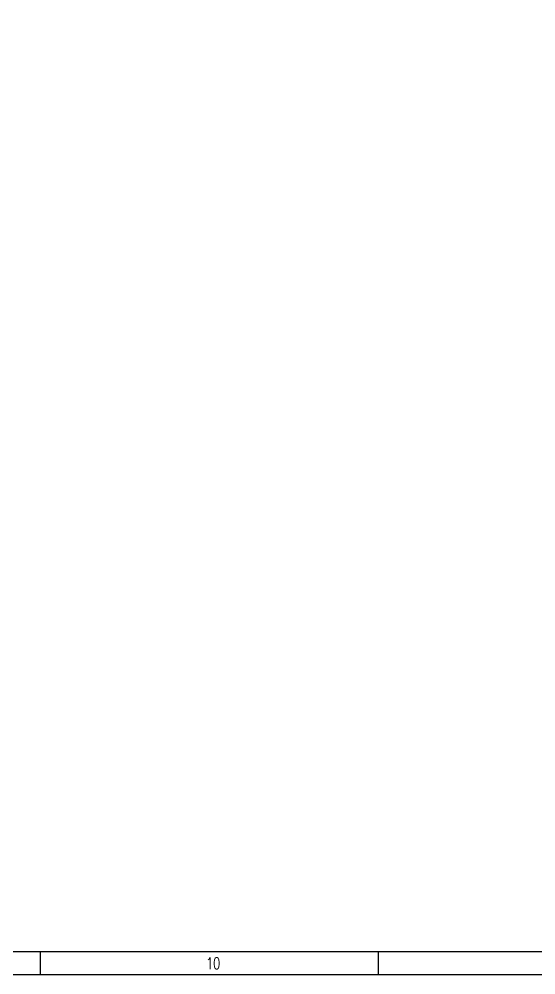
# Model space of a CAD drawing. Header units: millimetres. Extents: x 0 to 1784, y 0 to 841.
# Drawn here: x 1327.7 to 1550.5, y 0 to 412.1 of the extents above; entities that cross this region are included whole.
import ezdxf

# ---------------------------------------------------------------- set-up
doc = ezdxf.new("R2010")
doc.units = ezdxf.units.MM
doc.header["$MEASUREMENT"] = 0
doc.layers.add('内层矩形', color=1, linetype='Continuous')
doc.layers.add('外层矩形', color=1, linetype='Continuous')
doc.styles.add('HZ', font='txt_____.ttf', dxfattribs={"width": 0.7, "bigfont": 'HZTXT'})

msp = doc.modelspace()

# ---------------------------------------------------------------- linework, layer by layer
msp.add_lwpolyline([(25, 831), (1773.92, 831), (1773.92, 10), (25, 10)], close=True)
at = {"color": 4, "flags": 128}
for points in [[(1336.75, 10), (1336.75, 0)], [(1482.5, 10), (1482.5, 0)], [(1784, 0), (0, 0)]]:
    msp.add_lwpolyline(points, dxfattribs=at)
at = {"layer": '内层矩形'}
msp.add_lwpolyline([(25, 831), (1773.92, 831), (1774, 10), (25, 10)], close=True, dxfattribs=at)
at = {"layer": '外层矩形'}
msp.add_lwpolyline([(0, 841), (1784, 841), (1784, 0), (0, 0)], close=True, dxfattribs=at)

# ---------------------------------------------------------------- texts
at = {"color": 0, "style": 'HZ', "width": 0.7}
msp.add_text('10', height=5, dxfattribs=at).set_placement((1408.38, 2.5))

doc.saveas('drawing.dxf')
